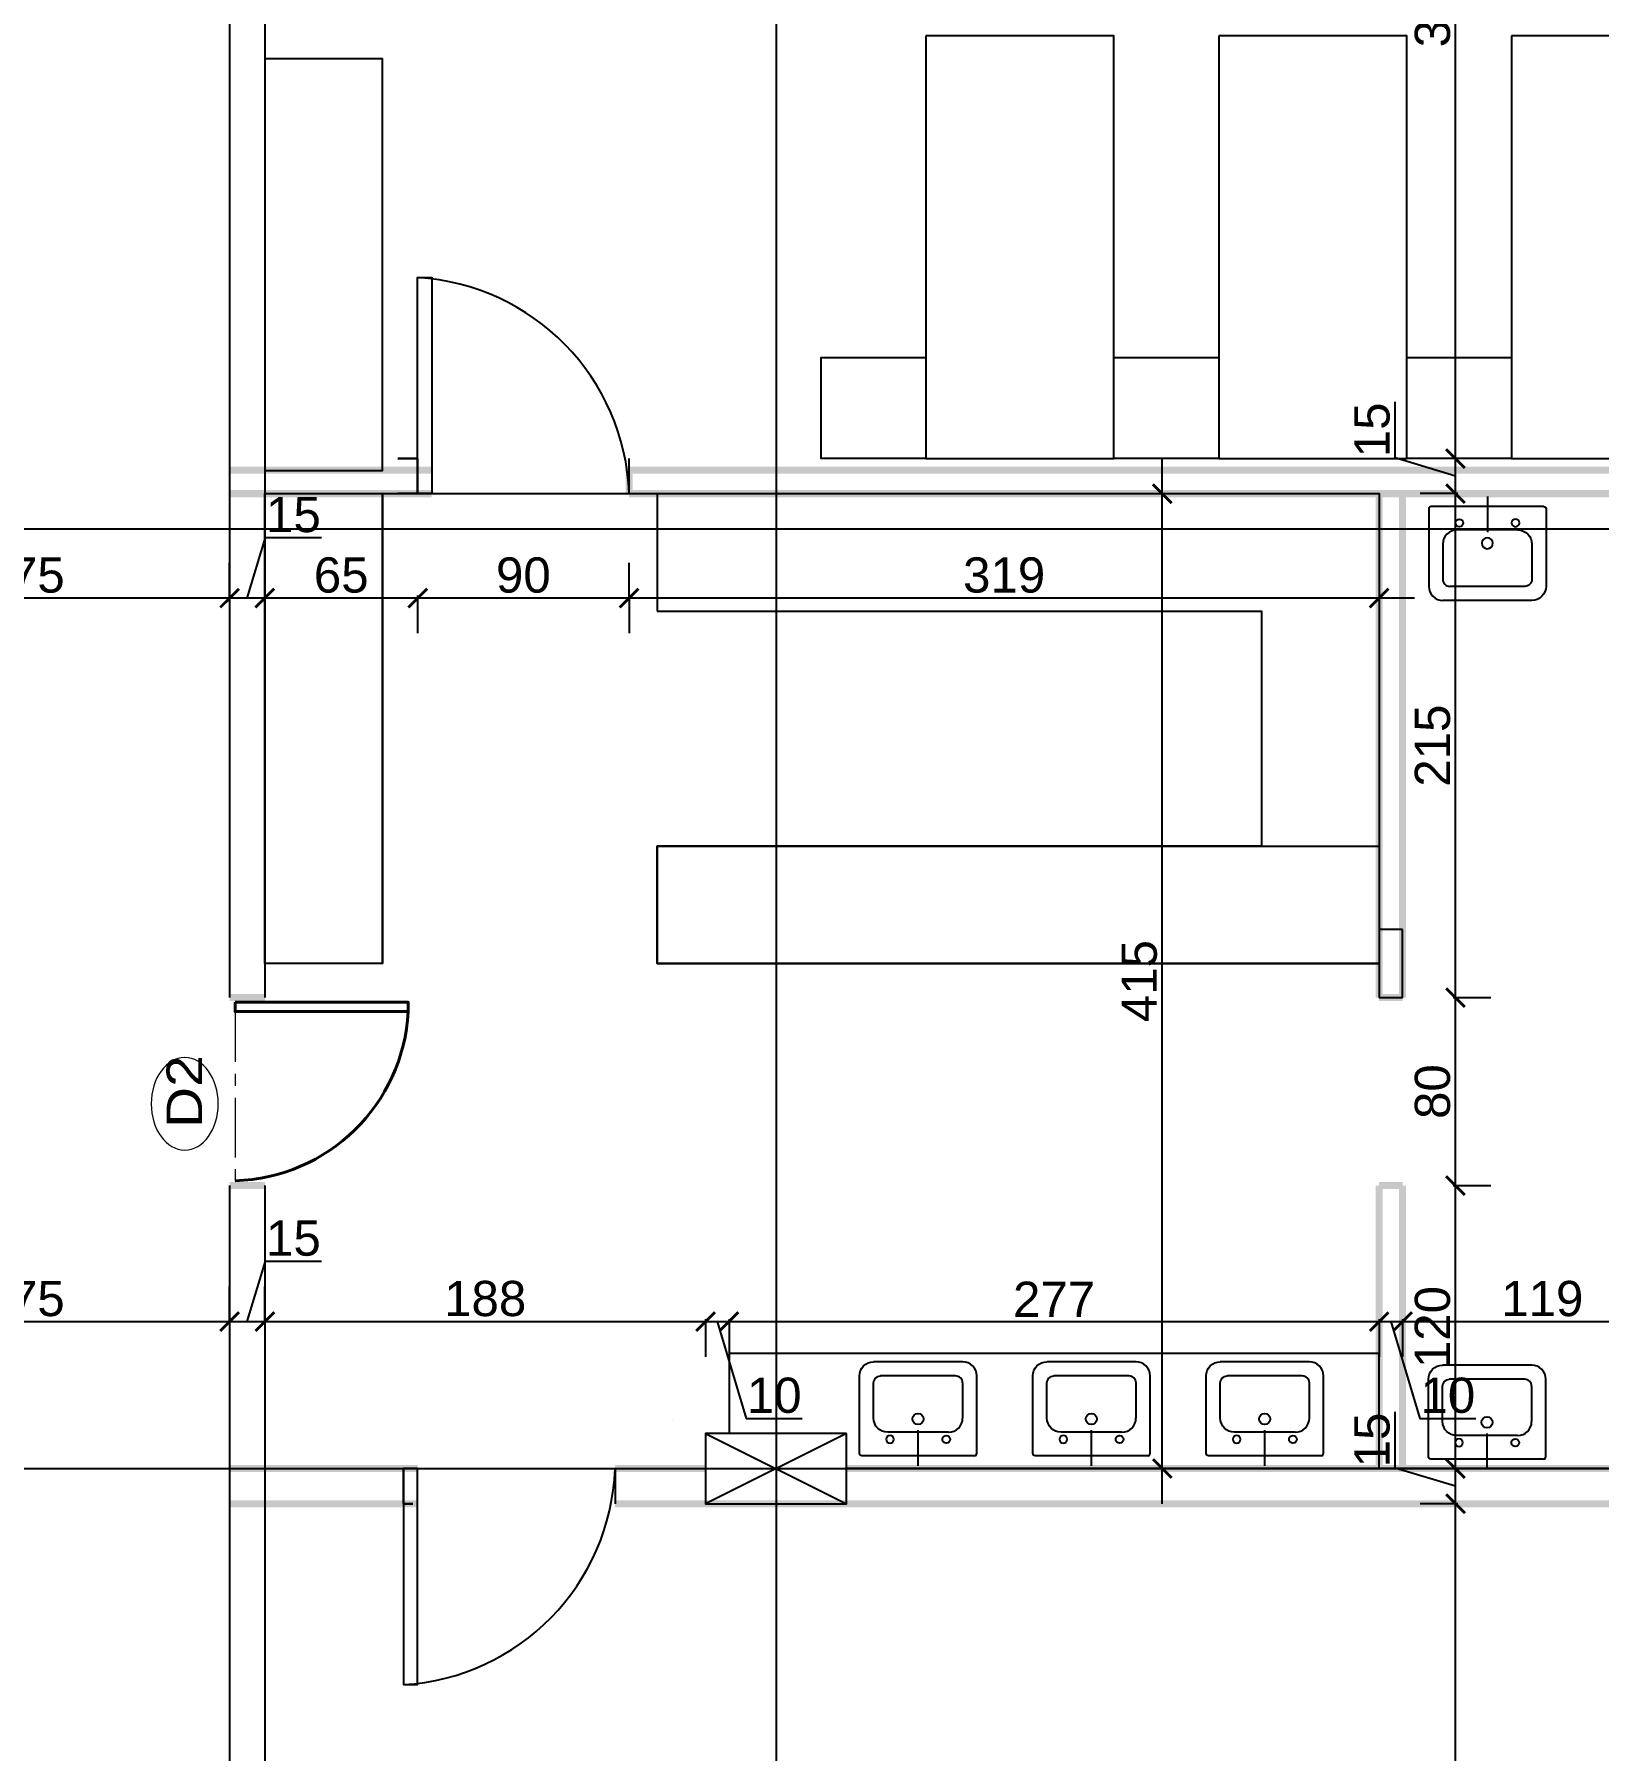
# Model space of a CAD drawing. Extents: x 250879 to 348495, y -51522 to -9360.
# Drawn here: x 299577 to 300243, y -41892 to -41161 of the extents above; entities that cross this region are included whole.
import ezdxf

# ---------------------------------------------------------------- set-up
doc = ezdxf.new("R2010")
doc.units = 0
doc.linetypes.add('CENTER', pattern=[50.8, 31.75, -6.35, 6.35, -6.35])
doc.layers.get('0').update_dxf_attribs({"linetype": 'CONTINUOUS'})
doc.layers.get('DEFPOINTS').update_dxf_attribs({"color": 9, "linetype": 'CONTINUOUS'})
for name, color, linetype, lineweight in [('A-Axis', 1, 'CENTER', 9), ('A-text finishing', 6, 'CONTINUOUS', 13), ('FURN', 126, 'CONTINUOUS', 9), ('SECTION-ar', 131, 'CONTINUOUS', 40)]:
    doc.layers.add(name, color=color, linetype=linetype, lineweight=lineweight)
for name, color, linetype in [('AXIS', 1, 'CONTINUOUS'), ('COLUMN', 5, 'CONTINUOUS'), ('elevat', 4, 'CONTINUOUS'), ('FURNITURE', 4, 'CONTINUOUS'), ('WALL', 7, 'CONTINUOUS'), ('WALL1', 2, 'CONTINUOUS')]:
    doc.layers.add(name, color=color, linetype=linetype)
doc.styles.add('ARIAL', font='BOD_CR.TTF', dxfattribs={"width": 1.2})
doc.styles.get("Standard").update_dxf_attribs({"font": 'sanss___.ttf', "height": 15})
doc.dimstyles.new('STANDARD$0', dxfattribs={"dimscale": 0, "dimtxt": 12, "dimasz": 8, "dimexe": 15, "dimexo": 0.0625, "dimgap": 2, "dimtad": 1, "dimdec": 0, "dimzin": 0, "dimdsep": 46, "dimtxsty": 'Standard', "dimblk1": 'ARCHTICK', "dimblk2": 'ARCHTICK', "dimsah": 1, "dimcen": 0.09, "dimdle": 15, "dimclrd": 3, "dimclre": 3, "dimclrt": 3, "dimazin": 0, "dimtfac": 1, "dimtdec": 0, "dimtofl": 0, "dimtmove": 1, "dimatfit": 3, "dimldrblk": 'ARCHTICK', "dimfxl": 1.0455, "dimfxlon": 1, "dimtolj": 1, "dimtzin": 0, "dimarcsym": 0})

# ---------------------------------------------------------------- blocks, each defined once
blk = doc.blocks.new('COLUMN')
at = {"layer": 'AXIS'}
for p, q in [((236924.7, -9644.26), (236984.7, -9674.26)), ((236984.7, -9644.26), (236924.7, -9674.26))]:
    blk.add_line(p, q, dxfattribs=at)
at = {"layer": 'COLUMN'}
blk.add_lwpolyline([(236924.7, -9644.26), (236984.7, -9644.26), (236984.7, -9674.26), (236924.7, -9674.26)], close=True, dxfattribs=at)
blk = doc.blocks.new('D95')
at = {"layer": 'A-Axis'}
blk.add_line((307625.71, -30976.98), (307530.71, -30976.98), dxfattribs=at)
at = {"layer": 'SECTION-ar', "ltscale": 20}
blk.add_lwpolyline([(307625.71, -30976.98), (307620.71, -30976.98), (307620.71, -30884.88), (307625.71, -30884.88)], close=True, dxfattribs=at)
blk.add_arc((307625.64, -30979.72), 94.97, 92.97547, 178.34595, dxfattribs=at)
blk = doc.blocks.new('hg')
at = {"layer": 'elevat'}
for p, q in [((91202.32, 75504.43), (91202.32, 75489.24)), ((91177.36, 75499.14), (91177.36, 75466.14)), ((91226.27, 75500.14), (91178.36, 75500.14)), ((91227.27, 75499.14), (91227.27, 75466.14)), ((91215.27, 75490.14), (91189.36, 75490.14)), ((91183.36, 75484.14), (91183.36, 75469.14)), ((91221.27, 75484.14), (91221.27, 75469.14)), ((91218.27, 75466.14), (91186.36, 75466.14)), ((91221.27, 75460.14), (91183.36, 75460.14))]:
    blk.add_line(p, q, dxfattribs=at)
for centre, major_axis, start_param, end_param in [((91178.36, 75499.14), (0.707, 0.707), 0.785398, 2.356194), ((91190.36, 75493.14), (-1.16, -1.16), 3.141593, 9.424778), ((91189.36, 75484.14), (-4.24, 4.24), -0.785398, 0.785398), ((91183.36, 75466.14), (4.24, 4.24), 2.356194, 3.926991), ((91186.36, 75469.14), (2.12, 2.12), 2.356194, 3.926991)]:
    blk.add_ellipse(centre, major_axis=major_axis, ratio=1, start_param=start_param, end_param=end_param, dxfattribs=at)
at = {"layer": 'elevat', "extrusion": (0, 0, -1)}
for centre, major_axis, start_param, end_param in [((91214.27, 75493.14), (-1.16, -1.16), 4.712389, 10.995574), ((91226.27, 75499.14), (-0.707, 0.707), 0.785398, 2.356194), ((91202.27, 75484.49), (-1.65, -1.65), 4.712389, 10.995574), ((91215.27, 75484.14), (4.24, 4.24), -0.785398, 0.785398), ((91218.27, 75469.14), (-2.12, 2.12), 2.356194, 3.926991), ((91221.27, 75466.14), (-4.24, 4.24), 2.356194, 3.926991)]:
    blk.add_ellipse(centre, major_axis=major_axis, ratio=1, start_param=start_param, end_param=end_param, dxfattribs=at)
blk = doc.blocks.new('_ARCHTICK')
at = {"color": 0, "linetype": 'ByBlock', "const_width": 0.15}
blk.add_lwpolyline([(-0.5, -0.5), (0.5, 0.5)], dxfattribs=at)
blk = doc.blocks.new('*D1875')
at = {"layer": 'DEFPOINTS', "color": 0, "linetype": 'Continuous', "transparency": 16777216}
for p in [(299660.33, -41709.44), (299660.33, -41720.28), (299485.05, -41736.47)]:
    blk.add_point(p, dxfattribs=at)
at = {"layer": 'WALL', "color": 3, "linetype": 'Continuous', "lineweight": -2, "transparency": 16777216}
for p, q in [((299485.05, -41710.48), (299485.05, -41694.44)), ((299660.33, -41710.48), (299660.33, -41694.44)), ((299470.05, -41709.44), (299675.33, -41709.44))]:
    blk.add_line(p, q, dxfattribs=at)
at = {"layer": 'WALL', "color": 3, "linetype": 'Continuous', "lineweight": -2, "transparency": 16777216, "xscale": 8, "yscale": 8, "zscale": 8, "rotation": 180}
blk.add_blockref('_ARCHTICK', (299485.05, -41709.44), dxfattribs=at)
at = {"layer": 'WALL', "color": 3, "linetype": 'Continuous', "lineweight": -2, "transparency": 16777216, "xscale": 8, "yscale": 8, "zscale": 8}
blk.add_blockref('_ARCHTICK', (299660.33, -41709.44), dxfattribs=at)
at = {"layer": 'WALL', "color": 3, "linetype": 'Continuous', "transparency": 16777216, "insert": (299572.69, -41699.71), "char_height": 15, "attachment_point": 5}
blk.add_mtext('\\A1;175', dxfattribs=at)
blk = doc.blocks.new('*D1876')
at = {"layer": 'DEFPOINTS', "color": 0, "linetype": 'Continuous', "transparency": 16777216}
for p in [(299675.33, -41709.44), (299660.33, -41720.28), (299675.33, -41730.13)]:
    blk.add_point(p, dxfattribs=at)
at = {"layer": 'WALL', "color": 3, "linetype": 'Continuous', "lineweight": -2, "transparency": 16777216}
for p, q in [((299667.83, -41709.44), (299675.54, -41683.71)), ((299675.54, -41683.71), (299699.46, -41683.71)), ((299660.33, -41710.48), (299660.33, -41694.44)), ((299675.33, -41710.48), (299675.33, -41694.44)), ((299645.33, -41709.44), (299690.33, -41709.44))]:
    blk.add_line(p, q, dxfattribs=at)
at = {"layer": 'WALL', "color": 3, "linetype": 'Continuous', "lineweight": -2, "transparency": 16777216, "xscale": 8, "yscale": 8, "zscale": 8, "rotation": 180}
blk.add_blockref('_ARCHTICK', (299660.33, -41709.44), dxfattribs=at)
at = {"layer": 'WALL', "color": 3, "linetype": 'Continuous', "lineweight": -2, "transparency": 16777216, "xscale": 8, "yscale": 8, "zscale": 8}
blk.add_blockref('_ARCHTICK', (299675.33, -41709.44), dxfattribs=at)
at = {"layer": 'WALL', "color": 3, "linetype": 'Continuous', "transparency": 16777216, "insert": (299687.5, -41673.99), "char_height": 15, "attachment_point": 5}
blk.add_mtext('\\A1;15', dxfattribs=at)
blk = doc.blocks.new('*D1877')
at = {"layer": 'DEFPOINTS', "color": 0, "linetype": 'Continuous', "transparency": 16777216}
for p in [(299862.85, -41704.26), (299862.85, -41709.44), (299675.33, -41730.13)]:
    blk.add_point(p, dxfattribs=at)
at = {"layer": 'WALL', "color": 3, "linetype": 'Continuous', "lineweight": -2, "transparency": 16777216}
for p, q in [((299675.33, -41710.48), (299675.33, -41694.44)), ((299660.33, -41709.44), (299877.85, -41709.44)), ((299862.85, -41708.39), (299862.85, -41724.44))]:
    blk.add_line(p, q, dxfattribs=at)
at = {"layer": 'WALL', "color": 3, "linetype": 'Continuous', "lineweight": -2, "transparency": 16777216, "xscale": 8, "yscale": 8, "zscale": 8, "rotation": 180}
blk.add_blockref('_ARCHTICK', (299675.33, -41709.44), dxfattribs=at)
at = {"layer": 'WALL', "color": 3, "linetype": 'Continuous', "lineweight": -2, "transparency": 16777216, "xscale": 8, "yscale": 8, "zscale": 8}
blk.add_blockref('_ARCHTICK', (299862.85, -41709.44), dxfattribs=at)
at = {"layer": 'WALL', "color": 3, "linetype": 'Continuous', "transparency": 16777216, "insert": (299769.09, -41699.71), "char_height": 15, "attachment_point": 5}
blk.add_mtext('\\A1;188', dxfattribs=at)
blk = doc.blocks.new('*D1878')
at = {"layer": 'DEFPOINTS', "color": 0, "linetype": 'Continuous', "transparency": 16777216}
for p in [(299862.85, -41704.26), (299872.85, -41704.26), (299872.85, -41709.44)]:
    blk.add_point(p, dxfattribs=at)
at = {"layer": 'WALL', "color": 3, "linetype": 'Continuous', "lineweight": -2, "transparency": 16777216}
for p, q in [((299847.85, -41709.44), (299887.85, -41709.44)), ((299862.85, -41708.39), (299862.85, -41724.44)), ((299867.85, -41709.44), (299880.2, -41750.62)), ((299872.85, -41708.39), (299872.85, -41724.44)), ((299880.2, -41750.62), (299903.98, -41750.62))]:
    blk.add_line(p, q, dxfattribs=at)
at = {"layer": 'WALL', "color": 3, "linetype": 'Continuous', "lineweight": -2, "transparency": 16777216, "xscale": 8, "yscale": 8, "zscale": 8, "rotation": 180}
blk.add_blockref('_ARCHTICK', (299862.85, -41709.44), dxfattribs=at)
at = {"layer": 'WALL', "color": 3, "linetype": 'Continuous', "lineweight": -2, "transparency": 16777216, "xscale": 8, "yscale": 8, "zscale": 8}
blk.add_blockref('_ARCHTICK', (299872.85, -41709.44), dxfattribs=at)
at = {"layer": 'WALL', "color": 3, "linetype": 'Continuous', "transparency": 16777216, "insert": (299892.09, -41740.89), "char_height": 15, "attachment_point": 5}
blk.add_mtext('\\A1;10', dxfattribs=at)
blk = doc.blocks.new('*D1879')
at = {"layer": 'DEFPOINTS', "color": 0, "linetype": 'Continuous', "transparency": 16777216}
for p in [(300149.5, -41697.62), (299872.85, -41704.26), (300149.5, -41709.44)]:
    blk.add_point(p, dxfattribs=at)
at = {"layer": 'WALL', "color": 3, "linetype": 'Continuous', "lineweight": -2, "transparency": 16777216}
for p, q in [((299857.85, -41709.44), (300164.5, -41709.44)), ((299872.85, -41708.39), (299872.85, -41724.44)), ((300149.5, -41708.39), (300149.5, -41724.44))]:
    blk.add_line(p, q, dxfattribs=at)
at = {"layer": 'WALL', "color": 3, "linetype": 'Continuous', "lineweight": -2, "transparency": 16777216, "xscale": 8, "yscale": 8, "zscale": 8, "rotation": 180}
blk.add_blockref('_ARCHTICK', (299872.85, -41709.44), dxfattribs=at)
at = {"layer": 'WALL', "color": 3, "linetype": 'Continuous', "lineweight": -2, "transparency": 16777216, "xscale": 8, "yscale": 8, "zscale": 8}
blk.add_blockref('_ARCHTICK', (300149.5, -41709.44), dxfattribs=at)
at = {"layer": 'WALL', "color": 3, "linetype": 'Continuous', "transparency": 16777216, "insert": (300011.17, -41699.94), "char_height": 15, "attachment_point": 5}
blk.add_mtext('\\A1;277', dxfattribs=at)
blk = doc.blocks.new('*D1880')
at = {"layer": 'DEFPOINTS', "color": 0, "linetype": 'Continuous', "transparency": 16777216}
for p in [(300149.5, -41697.62), (300159.5, -41697.62), (300159.5, -41709.44)]:
    blk.add_point(p, dxfattribs=at)
at = {"layer": 'WALL', "color": 3, "linetype": 'Continuous', "lineweight": -2, "transparency": 16777216}
for p, q in [((300134.5, -41709.44), (300174.5, -41709.44)), ((300149.5, -41708.39), (300149.5, -41724.44)), ((300154.5, -41709.44), (300166.85, -41750.62)), ((300159.5, -41708.39), (300159.5, -41724.44)), ((300166.85, -41750.62), (300190.62, -41750.62))]:
    blk.add_line(p, q, dxfattribs=at)
at = {"layer": 'WALL', "color": 3, "linetype": 'Continuous', "lineweight": -2, "transparency": 16777216, "xscale": 8, "yscale": 8, "zscale": 8, "rotation": 180}
blk.add_blockref('_ARCHTICK', (300149.5, -41709.44), dxfattribs=at)
at = {"layer": 'WALL', "color": 3, "linetype": 'Continuous', "lineweight": -2, "transparency": 16777216, "xscale": 8, "yscale": 8, "zscale": 8}
blk.add_blockref('_ARCHTICK', (300159.5, -41709.44), dxfattribs=at)
at = {"layer": 'WALL', "color": 3, "linetype": 'Continuous', "transparency": 16777216, "insert": (300178.74, -41740.89), "char_height": 15, "attachment_point": 5}
blk.add_mtext('\\A1;10', dxfattribs=at)
blk = doc.blocks.new('*D1881')
at = {"layer": 'DEFPOINTS', "color": 0, "linetype": 'Continuous', "transparency": 16777216}
for p in [(300159.5, -41697.62), (300278.35, -41709.44), (300278.35, -41732.55)]:
    blk.add_point(p, dxfattribs=at)
at = {"layer": 'WALL', "color": 3, "linetype": 'Continuous', "lineweight": -2, "transparency": 16777216}
for p, q in [((300278.35, -41710.48), (300278.35, -41694.44)), ((300144.5, -41709.44), (300293.35, -41709.44)), ((300159.5, -41708.39), (300159.5, -41724.44))]:
    blk.add_line(p, q, dxfattribs=at)
at = {"layer": 'WALL', "color": 3, "linetype": 'Continuous', "lineweight": -2, "transparency": 16777216, "xscale": 8, "yscale": 8, "zscale": 8, "rotation": 180}
blk.add_blockref('_ARCHTICK', (300159.5, -41709.44), dxfattribs=at)
at = {"layer": 'WALL', "color": 3, "linetype": 'Continuous', "lineweight": -2, "transparency": 16777216, "xscale": 8, "yscale": 8, "zscale": 8}
blk.add_blockref('_ARCHTICK', (300278.35, -41709.44), dxfattribs=at)
at = {"layer": 'WALL', "color": 3, "linetype": 'Continuous', "transparency": 16777216, "insert": (300218.92, -41699.71), "char_height": 15, "attachment_point": 5}
blk.add_mtext('\\A1;119', dxfattribs=at)
blk = doc.blocks.new('*D1885')
at = {"layer": 'DEFPOINTS', "color": 0, "linetype": 'Continuous', "transparency": 16777216}
for p in [(300182, -41787), (300239.5, -41787), (300182, -42572)]:
    blk.add_point(p, dxfattribs=at)
at = {"layer": 'WALL', "color": 3, "linetype": 'Continuous', "lineweight": -2, "transparency": 16777216}
for p, q in [((300182, -42587), (300182, -41772)), ((300183.04, -41787), (300167, -41787)), ((300182, -42572), (300167, -42572))]:
    blk.add_line(p, q, dxfattribs=at)
at = {"layer": 'WALL', "color": 3, "linetype": 'Continuous', "lineweight": -2, "transparency": 16777216, "xscale": 8, "yscale": 8, "zscale": 8}
for p, rotation in [((300182, -41787), 90), ((300182, -42572), 270)]:
    blk.add_blockref('_ARCHTICK', p, dxfattribs=dict(at, rotation=rotation))
at = {"layer": 'WALL', "color": 3, "linetype": 'Continuous', "transparency": 16777216, "insert": (300172.27, -42179.5), "char_height": 15, "attachment_point": 5, "rotation": 90}
blk.add_mtext('\\A1;785', dxfattribs=at)
blk = doc.blocks.new('*D1886')
at = {"layer": 'DEFPOINTS', "color": 0, "linetype": 'Continuous', "transparency": 16777216}
for p in [(300182, -41772), (300240.33, -41772), (300239.5, -41787)]:
    blk.add_point(p, dxfattribs=at)
at = {"layer": 'WALL', "color": 3, "linetype": 'Continuous', "lineweight": -2, "transparency": 16777216}
for p, q in [((300156.27, -41771.78), (300156.27, -41747.86)), ((300182, -41802), (300182, -41757)), ((300182, -41779.5), (300156.27, -41771.78)), ((300183.04, -41772), (300167, -41772)), ((300183.04, -41787), (300167, -41787))]:
    blk.add_line(p, q, dxfattribs=at)
at = {"layer": 'WALL', "color": 3, "linetype": 'Continuous', "lineweight": -2, "transparency": 16777216, "xscale": 8, "yscale": 8, "zscale": 8}
for p, rotation in [((300182, -41772), 90), ((300182, -41787), 270)]:
    blk.add_blockref('_ARCHTICK', p, dxfattribs=dict(at, rotation=rotation))
at = {"layer": 'WALL', "color": 3, "linetype": 'Continuous', "transparency": 16777216, "insert": (300146.54, -41759.82), "char_height": 15, "attachment_point": 5, "rotation": 90}
blk.add_mtext('\\A1;15', dxfattribs=at)
blk = doc.blocks.new('*D1887')
at = {"layer": 'DEFPOINTS', "color": 0, "linetype": 'Continuous', "transparency": 16777216}
for p in [(300159.5, -41651.53), (300182, -41651.53), (300240.33, -41772)]:
    blk.add_point(p, dxfattribs=at)
at = {"layer": 'WALL', "color": 3, "linetype": 'Continuous', "lineweight": -2, "transparency": 16777216}
for p, q in [((300182, -41787), (300182, -41636.53)), ((300180.95, -41651.53), (300197, -41651.53)), ((300183.04, -41772), (300167, -41772))]:
    blk.add_line(p, q, dxfattribs=at)
at = {"layer": 'WALL', "color": 3, "linetype": 'Continuous', "lineweight": -2, "transparency": 16777216, "xscale": 8, "yscale": 8, "zscale": 8}
for p, rotation in [((300182, -41651.53), 90), ((300182, -41772), 270)]:
    blk.add_blockref('_ARCHTICK', p, dxfattribs=dict(at, rotation=rotation))
at = {"layer": 'WALL', "color": 3, "linetype": 'Continuous', "transparency": 16777216, "insert": (300172.27, -41711.76), "char_height": 15, "attachment_point": 5, "rotation": 90}
blk.add_mtext('\\A1;120', dxfattribs=at)
blk = doc.blocks.new('*D1888')
at = {"layer": 'DEFPOINTS', "color": 0, "linetype": 'Continuous', "transparency": 16777216}
for p in [(300159.5, -41571.53), (300182, -41571.53), (300159.5, -41651.53)]:
    blk.add_point(p, dxfattribs=at)
at = {"layer": 'WALL', "color": 3, "linetype": 'Continuous', "lineweight": -2, "transparency": 16777216}
for p, q in [((300182, -41666.53), (300182, -41556.53)), ((300180.95, -41571.53), (300197, -41571.53)), ((300180.95, -41651.53), (300197, -41651.53))]:
    blk.add_line(p, q, dxfattribs=at)
at = {"layer": 'WALL', "color": 3, "linetype": 'Continuous', "lineweight": -2, "transparency": 16777216, "xscale": 8, "yscale": 8, "zscale": 8}
for p, rotation in [((300182, -41571.53), 90), ((300182, -41651.53), 270)]:
    blk.add_blockref('_ARCHTICK', p, dxfattribs=dict(at, rotation=rotation))
at = {"layer": 'WALL', "color": 3, "linetype": 'Continuous', "transparency": 16777216, "insert": (300172.27, -41611.53), "char_height": 15, "attachment_point": 5, "rotation": 90}
blk.add_mtext('\\A1;80', dxfattribs=at)
blk = doc.blocks.new('*D1889')
at = {"layer": 'DEFPOINTS', "color": 0, "linetype": 'Continuous', "transparency": 16777216}
for p in [(300182, -41357), (300220.7, -41357), (300159.5, -41571.53)]:
    blk.add_point(p, dxfattribs=at)
at = {"layer": 'WALL', "color": 3, "linetype": 'Continuous', "lineweight": -2, "transparency": 16777216}
for p, q in [((300182, -41586.53), (300182, -41342)), ((300183.04, -41357), (300167, -41357)), ((300180.95, -41571.53), (300197, -41571.53))]:
    blk.add_line(p, q, dxfattribs=at)
at = {"layer": 'WALL', "color": 3, "linetype": 'Continuous', "lineweight": -2, "transparency": 16777216, "xscale": 8, "yscale": 8, "zscale": 8}
for p, rotation in [((300182, -41357), 90), ((300182, -41571.53), 270)]:
    blk.add_blockref('_ARCHTICK', p, dxfattribs=dict(at, rotation=rotation))
at = {"layer": 'WALL', "color": 3, "linetype": 'Continuous', "transparency": 16777216, "insert": (300172.27, -41464.26), "char_height": 15, "attachment_point": 5, "rotation": 90}
blk.add_mtext('\\A1;215', dxfattribs=at)
blk = doc.blocks.new('*D1890')
at = {"layer": 'DEFPOINTS', "color": 0, "linetype": 'Continuous', "transparency": 16777216}
for p in [(300182, -41342.05), (300220.7, -41342.05), (300220.7, -41357)]:
    blk.add_point(p, dxfattribs=at)
at = {"layer": 'WALL', "color": 3, "linetype": 'Continuous', "lineweight": -2, "transparency": 16777216}
for p, q in [((300156.27, -41341.81), (300156.27, -41317.89)), ((300182, -41372), (300182, -41327.05)), ((300182, -41349.53), (300156.27, -41341.81)), ((300183.04, -41342.05), (300167, -41342.05)), ((300183.04, -41357), (300167, -41357))]:
    blk.add_line(p, q, dxfattribs=at)
at = {"layer": 'WALL', "color": 3, "linetype": 'Continuous', "lineweight": -2, "transparency": 16777216, "xscale": 8, "yscale": 8, "zscale": 8}
for p, rotation in [((300182, -41342.05), 90), ((300182, -41357), 270)]:
    blk.add_blockref('_ARCHTICK', p, dxfattribs=dict(at, rotation=rotation))
at = {"layer": 'WALL', "color": 3, "linetype": 'Continuous', "transparency": 16777216, "insert": (300146.54, -41329.85), "char_height": 15, "attachment_point": 5, "rotation": 90}
blk.add_mtext('\\A1;15', dxfattribs=at)
blk = doc.blocks.new('*D1891')
at = {"layer": 'DEFPOINTS', "color": 0, "linetype": 'Continuous', "transparency": 16777216}
for p in [(300182, -40957), (300303.33, -40957), (300220.7, -41342.05)]:
    blk.add_point(p, dxfattribs=at)
at = {"layer": 'WALL', "color": 3, "linetype": 'Continuous', "lineweight": -2, "transparency": 16777216}
for p, q in [((300182, -41357.05), (300182, -40942)), ((300183.04, -40957), (300167, -40957)), ((300183.04, -41342.05), (300167, -41342.05))]:
    blk.add_line(p, q, dxfattribs=at)
at = {"layer": 'WALL', "color": 3, "linetype": 'Continuous', "lineweight": -2, "transparency": 16777216, "xscale": 8, "yscale": 8, "zscale": 8}
for p, rotation in [((300182, -40957), 90), ((300182, -41342.05), 270)]:
    blk.add_blockref('_ARCHTICK', p, dxfattribs=dict(at, rotation=rotation))
at = {"layer": 'WALL', "color": 3, "linetype": 'Continuous', "transparency": 16777216, "insert": (300172.26, -41149.53), "char_height": 15, "attachment_point": 5, "rotation": 90}
blk.add_mtext('\\A1;385', dxfattribs=at)
blk = doc.blocks.new('*D1896')
at = {"layer": 'DEFPOINTS', "color": 0, "linetype": 'Continuous', "transparency": 16777216}
for p in [(300045.29, -41357), (300057.21, -41357), (300062.57, -41772)]:
    blk.add_point(p, dxfattribs=at)
at = {"layer": 'WALL', "color": 3, "linetype": 'Continuous', "lineweight": -2, "transparency": 16777216}
for p, q in [((300057.21, -41787), (300057.21, -41342)), ((300056.17, -41357), (300072.21, -41357)), ((300058.26, -41772), (300042.21, -41772))]:
    blk.add_line(p, q, dxfattribs=at)
at = {"layer": 'WALL', "color": 3, "linetype": 'Continuous', "lineweight": -2, "transparency": 16777216, "xscale": 8, "yscale": 8, "zscale": 8}
for p, rotation in [((300057.21, -41357), 90), ((300057.21, -41772), 270)]:
    blk.add_blockref('_ARCHTICK', p, dxfattribs=dict(at, rotation=rotation))
at = {"layer": 'WALL', "color": 3, "linetype": 'Continuous', "transparency": 16777216, "insert": (300047.49, -41564.5), "char_height": 15, "attachment_point": 5, "rotation": 90}
blk.add_mtext('\\A1;415', dxfattribs=at)
blk = doc.blocks.new('*D1897')
at = {"layer": 'DEFPOINTS', "color": 0, "linetype": 'Continuous', "transparency": 16777216}
for p in [(300149.5, -41395.36), (299830.34, -41401.45), (299830.34, -41401.45)]:
    blk.add_point(p, dxfattribs=at)
at = {"layer": 'WALL', "color": 3, "linetype": 'Continuous', "lineweight": -2, "transparency": 16777216}
for p, q in [((299830.34, -41401.45), (299830.34, -41386.45)), ((300164.5, -41401.45), (299815.34, -41401.45)), ((300149.5, -41400.41), (300149.5, -41416.45))]:
    blk.add_line(p, q, dxfattribs=at)
at = {"layer": 'WALL', "color": 3, "linetype": 'Continuous', "lineweight": -2, "transparency": 16777216, "xscale": 8, "yscale": 8, "zscale": 8, "rotation": 180}
blk.add_blockref('_ARCHTICK', (299830.34, -41401.45), dxfattribs=at)
at = {"layer": 'WALL', "color": 3, "linetype": 'Continuous', "lineweight": -2, "transparency": 16777216, "xscale": 8, "yscale": 8, "zscale": 8}
blk.add_blockref('_ARCHTICK', (300149.5, -41401.45), dxfattribs=at)
at = {"layer": 'WALL', "color": 3, "linetype": 'Continuous', "transparency": 16777216, "insert": (299989.92, -41391.72), "char_height": 15, "attachment_point": 5}
blk.add_mtext('\\A1;319', dxfattribs=at)
blk = doc.blocks.new('*D1898')
at = {"layer": 'DEFPOINTS', "color": 0, "linetype": 'Continuous', "transparency": 16777216}
for p in [(299740.34, -41357), (299830.34, -41357), (299740.34, -41401.45)]:
    blk.add_point(p, dxfattribs=at)
at = {"layer": 'WALL', "color": 3, "linetype": 'Continuous', "lineweight": -2, "transparency": 16777216}
for p, q in [((299845.34, -41401.45), (299725.34, -41401.45)), ((299740.34, -41400.41), (299740.34, -41416.45)), ((299830.34, -41400.41), (299830.34, -41416.45))]:
    blk.add_line(p, q, dxfattribs=at)
at = {"layer": 'WALL', "color": 3, "linetype": 'Continuous', "lineweight": -2, "transparency": 16777216, "xscale": 8, "yscale": 8, "zscale": 8, "rotation": 180}
blk.add_blockref('_ARCHTICK', (299740.34, -41401.45), dxfattribs=at)
at = {"layer": 'WALL', "color": 3, "linetype": 'Continuous', "lineweight": -2, "transparency": 16777216, "xscale": 8, "yscale": 8, "zscale": 8}
blk.add_blockref('_ARCHTICK', (299830.34, -41401.45), dxfattribs=at)
at = {"layer": 'WALL', "color": 3, "linetype": 'Continuous', "transparency": 16777216, "insert": (299785.34, -41391.73), "char_height": 15, "attachment_point": 5}
blk.add_mtext('\\A1;90', dxfattribs=at)
blk = doc.blocks.new('*D1899')
at = {"layer": 'DEFPOINTS', "color": 0, "linetype": 'Continuous', "transparency": 16777216}
for p in [(299740.34, -41357), (299675.33, -41401.45), (299675.33, -41404)]:
    blk.add_point(p, dxfattribs=at)
at = {"layer": 'WALL', "color": 3, "linetype": 'Continuous', "lineweight": -2, "transparency": 16777216}
for p, q in [((299675.33, -41402.5), (299675.33, -41386.45)), ((299755.34, -41401.45), (299660.33, -41401.45)), ((299740.34, -41400.41), (299740.34, -41416.45))]:
    blk.add_line(p, q, dxfattribs=at)
at = {"layer": 'WALL', "color": 3, "linetype": 'Continuous', "lineweight": -2, "transparency": 16777216, "xscale": 8, "yscale": 8, "zscale": 8, "rotation": 180}
blk.add_blockref('_ARCHTICK', (299675.33, -41401.45), dxfattribs=at)
at = {"layer": 'WALL', "color": 3, "linetype": 'Continuous', "lineweight": -2, "transparency": 16777216, "xscale": 8, "yscale": 8, "zscale": 8}
blk.add_blockref('_ARCHTICK', (299740.34, -41401.45), dxfattribs=at)
at = {"layer": 'WALL', "color": 3, "linetype": 'Continuous', "transparency": 16777216, "insert": (299707.83, -41391.72), "char_height": 15, "attachment_point": 5}
blk.add_mtext('\\A1;65', dxfattribs=at)
blk = doc.blocks.new('*D1900')
at = {"layer": 'DEFPOINTS', "color": 0, "linetype": 'Continuous', "transparency": 16777216}
for p in [(299660.33, -41401.45), (299675.33, -41404), (299660.33, -41410.74)]:
    blk.add_point(p, dxfattribs=at)
at = {"layer": 'WALL', "color": 3, "linetype": 'Continuous', "lineweight": -2, "transparency": 16777216}
for p, q in [((299667.83, -41401.45), (299675.54, -41375.73)), ((299675.54, -41375.73), (299699.46, -41375.73)), ((299660.33, -41402.5), (299660.33, -41386.45)), ((299675.33, -41402.5), (299675.33, -41386.45)), ((299690.33, -41401.45), (299645.33, -41401.45))]:
    blk.add_line(p, q, dxfattribs=at)
at = {"layer": 'WALL', "color": 3, "linetype": 'Continuous', "lineweight": -2, "transparency": 16777216, "xscale": 8, "yscale": 8, "zscale": 8, "rotation": 180}
blk.add_blockref('_ARCHTICK', (299660.33, -41401.45), dxfattribs=at)
at = {"layer": 'WALL', "color": 3, "linetype": 'Continuous', "lineweight": -2, "transparency": 16777216, "xscale": 8, "yscale": 8, "zscale": 8}
blk.add_blockref('_ARCHTICK', (299675.33, -41401.45), dxfattribs=at)
at = {"layer": 'WALL', "color": 3, "linetype": 'Continuous', "transparency": 16777216, "insert": (299687.5, -41366), "char_height": 15, "attachment_point": 5}
blk.add_mtext('\\A1;15', dxfattribs=at)
blk = doc.blocks.new('*D1901')
at = {"layer": 'DEFPOINTS', "color": 0, "linetype": 'Continuous', "transparency": 16777216}
for p in [(299485.05, -41401.45), (299660.33, -41410.74), (299485.05, -41440.28)]:
    blk.add_point(p, dxfattribs=at)
at = {"layer": 'WALL', "color": 3, "linetype": 'Continuous', "lineweight": -2, "transparency": 16777216}
for p, q in [((299485.05, -41402.5), (299485.05, -41386.45)), ((299660.33, -41402.5), (299660.33, -41386.45)), ((299675.33, -41401.45), (299470.05, -41401.45))]:
    blk.add_line(p, q, dxfattribs=at)
at = {"layer": 'WALL', "color": 3, "linetype": 'Continuous', "lineweight": -2, "transparency": 16777216, "xscale": 8, "yscale": 8, "zscale": 8, "rotation": 180}
blk.add_blockref('_ARCHTICK', (299485.05, -41401.45), dxfattribs=at)
at = {"layer": 'WALL', "color": 3, "linetype": 'Continuous', "lineweight": -2, "transparency": 16777216, "xscale": 8, "yscale": 8, "zscale": 8}
blk.add_blockref('_ARCHTICK', (299660.33, -41401.45), dxfattribs=at)
at = {"layer": 'WALL', "color": 3, "linetype": 'Continuous', "transparency": 16777216, "insert": (299572.69, -41391.73), "char_height": 15, "attachment_point": 5}
blk.add_mtext('\\A1;175', dxfattribs=at)

msp = doc.modelspace()

# ---------------------------------------------------------------- linework, layer by layer
at = {"layer": 'AXIS'}
for p, q in [((299892.84974, -39780.65994), (299892.84974, -43810.85677)), ((298467.21427, -41371.99817), (300794.07145, -41371.99817)), ((298452.98226, -41771.99817), (300794.07145, -41771.99817))]:
    msp.add_line(p, q, dxfattribs=at)
at = {"layer": 'FURN', "extrusion": (0, 0, -1)}
msp.add_ellipse((299641.24032, -41616.72793), major_axis=(0, 19.68597), ratio=0.724380907, dxfattribs=at)
at = {"layer": 'FURNITURE'}
for p, q in [((299740.33785, -41356.99817), (299740.33785, -41265.03482)), ((299830.33785, -41356.99817), (299830.33785, -41341.99817)), ((299830.33785, -41356.99817), (299830.33785, -41341.99817)), ((299725.32662, -41556.99817), (299725.32662, -41356.99817)), ((299842.21303, -41356.99817), (299842.21303, -41406.99817)), ((299725.32662, -41506.99817), (299725.32662, -41556.99817)), ((299842.21303, -41506.99817), (299842.21303, -41556.99817)), ((299842.21303, -41556.99817), (300149.49503, -41556.99817)), ((299734.33785, -41771.99817), (299734.33785, -41863.96152)), ((299824.33785, -41771.99817), (299824.33785, -41786.99817)), ((299824.33785, -41771.99817), (299824.33785, -41786.99817))]:
    msp.add_line(p, q, dxfattribs=at)
at = {"layer": 'FURNITURE', "linetype": 'Continuous'}
for points in [[(299956.64533, -41162.05281), (299956.64533, -41342.05281), (300036.64533, -41342.05281), (300036.64533, -41162.05281), (299956.64533, -41162.05281)], [(300081.21886, -41162.05281), (300081.21886, -41342.05281), (300161.21886, -41342.05281), (300161.21886, -41162.05281), (300081.21886, -41162.05281)], [(300205.7924, -41162.05281), (300205.7924, -41342.05281), (300285.7924, -41342.05281), (300285.7924, -41162.05281), (300205.7924, -41162.05281)]]:
    msp.add_lwpolyline(points, dxfattribs=at)
at = {"layer": 'FURNITURE'}
for points in [[(299675.32662, -41347.10093), (299725.32662, -41347.10093), (299725.32662, -41171.9215), (299675.32662, -41171.9215)], [(299675.32662, -41356.99817), (299725.32662, -41356.99817), (299725.32662, -41556.99817), (299675.32662, -41556.99817)], [(300149.49503, -41556.99817), (299842.21303, -41556.99817), (299842.21303, -41506.99817), (300149.49503, -41506.99817)]]:
    msp.add_lwpolyline(points, close=True, dxfattribs=at)
at = {"layer": 'FURNITURE', "flags": 128}
for points in [[(299740.33785, -41356.99817), (299740.33785, -41265.03482), (299746.33785, -41265.03482), (299746.33785, -41356.99817), (299740.33785, -41356.99817)], [(299734.33785, -41771.99817), (299734.33785, -41863.96152), (299740.33785, -41863.96152), (299740.33785, -41771.99817), (299734.33785, -41771.99817)]]:
    msp.add_lwpolyline(points, dxfattribs=at)
at = {"layer": 'FURNITURE', "linetype": 'Continuous'}
for points in [[(299956.64533, -41342.05281), (299912.07179, -41342.05281), (299912.07179, -41299.07473), (299956.64533, -41299.07473)], [(300081.21886, -41342.05281), (300036.64533, -41342.05281), (300036.64533, -41299.07473), (300081.21886, -41299.07473)], [(300205.7924, -41342.05281), (300161.21886, -41342.05281), (300161.21886, -41299.07473), (300205.7924, -41299.07473)]]:
    msp.add_lwpolyline(points, close=True, dxfattribs=at)
at = {"layer": 'FURNITURE'}
for points in [[(299725.32662, -41556.99817), (299675.32662, -41556.99817), (299675.32662, -41356.99817), (300149.49503, -41356.99817), (300149.49503, -41556.99817)], [(299725.32662, -41506.99817), (299725.32662, -41406.99817)], [(299842.21303, -41406.99817), (300099.49503, -41406.99817), (300099.49503, -41506.99817), (299842.21303, -41506.99817)]]:
    msp.add_lwpolyline(points, dxfattribs=at)
at = {"layer": 'FURNITURE', "ltscale": 3}
msp.add_lwpolyline([(299922.84974, -41771.99817), (300149.49503, -41771.99817), (300149.49503, -41723.0606), (299872.84974, -41723.0606), (299872.84974, -41756.99817)], dxfattribs=at)
at = {"layer": 'FURNITURE'}
for centre, start, end in [((299734.79628, -41360.47903), 2.08653555, 86.67709067), ((299728.79628, -41768.5173), 273.32290933, 357.91346445)]:
    msp.add_arc(centre, 95.60496, start, end, dxfattribs=at)
at = {"layer": 'WALL', "ltscale": 3}
for p, q in [((299660.32662, -40676.2647), (299660.32662, -41571.53088)), ((299675.32662, -40676.2647), (299675.32662, -41571.53088)), ((299740.33785, -41341.99817), (299731.86254, -41341.99817)), ((299731.86254, -41341.99817), (299740.33785, -41341.99817)), ((299830.33785, -41356.99817), (299830.33785, -41341.99817)), ((299731.86254, -41356.99817), (299746.33785, -41356.99817)), ((299660.32662, -41651.53088), (299660.32662, -42038.37288)), ((299675.32662, -41651.53088), (299675.32662, -42038.37288)), ((299738.33278, -41771.99817), (299740.33785, -41771.99817)), ((299824.33785, -41771.99817), (299824.33785, -41786.99817)), ((300303.32662, -41771.99817), (299922.84974, -41771.99817)), ((300303.32662, -41771.99817), (299922.84974, -41771.99817)), ((299734.33785, -41786.99817), (299738.33278, -41786.99817)), ((299738.33278, -41786.99817), (299734.33785, -41786.99817))]:
    msp.add_line(p, q, dxfattribs=at)
at = {"layer": 'WALL', "linetype": 'Continuous'}
for p, q in [((299830.33785, -41356.99817), (299830.33785, -41341.99817)), ((299830.33785, -41356.99817), (299830.33785, -41341.99817)), ((299824.33785, -41771.99817), (299824.33785, -41786.99817)), ((299824.33785, -41771.99817), (299824.33785, -41786.99817))]:
    msp.add_line(p, q, dxfattribs=at)
at = {"layer": 'WALL', "linetype": 'Continuous', "ltscale": 3}
for p, q in [((299842.21303, -41356.99817), (299842.21303, -41356.99817)), ((299872.84974, -41356.99817), (299872.84974, -41356.99817)), ((299848.68326, -41751.41022), (299848.68326, -41751.41022)), ((299848.68326, -41771.99817), (299848.68326, -41771.99817))]:
    msp.add_line(p, q, dxfattribs=at)
for points in [[(299731.86254, -41341.99817), (299740.33785, -41341.99817), (299740.33785, -41356.99817), (299731.86254, -41356.99817)], [(299738.33278, -41786.99817), (299734.33785, -41786.99817), (299734.33785, -41771.99817), (299738.33278, -41771.99817)]]:
    msp.add_lwpolyline(points, dxfattribs=at)
at = {"layer": 'WALL', "linetype": 'Continuous', "const_width": 3}
for points in [[(299660.32662, -41346.99817), (299746.33785, -41346.99817)], [(299830.33785, -41346.99817), (299842.21303, -41346.99817)], [(300448.32662, -41346.99817), (299830.33785, -41346.99817), (299830.33785, -41356.99817)], [(299660.32662, -41356.99817), (299746.33785, -41356.99817)], [(299830.33785, -41356.99817), (299873.6586, -41356.99817)], [(300448.32662, -41356.99817), (299872.84974, -41356.99817)], [(300149.49503, -41542.46545), (300149.49503, -41356.99817)], [(300159.49503, -41542.46545), (300159.49503, -41356.99817)], [(300149.49503, -41542.46545), (300149.49503, -41571.53088)], [(300159.49503, -41542.46545), (300159.49503, -41571.53088)], [(299660.32662, -41571.53088), (299675.32662, -41571.53088)], [(299662.64084, -41571.53088), (299672.64084, -41571.53088)], [(300149.49503, -41571.53088), (300159.49503, -41571.53088)], [(299660.32662, -41651.53088), (299675.32662, -41651.53088)], [(299662.64084, -41651.53088), (299672.64084, -41651.53088)], [(300149.49503, -41651.53088), (300149.49503, -41771.99817)], [(300149.49503, -41651.53088), (300149.49503, -41756.99817)], [(300149.49503, -41651.53088), (300159.49503, -41651.53088)], [(300159.49503, -41651.53088), (300159.49503, -41771.99817)], [(300159.49503, -41651.53088), (300159.49503, -41756.99817)], [(299660.32662, -41771.99817), (299740.33785, -41771.99817)], [(299824.33785, -41771.99817), (299862.84974, -41771.99817)], [(299824.33785, -41771.99817), (299848.68326, -41771.99817)], [(300303.32662, -41771.99817), (299922.84974, -41771.99817)], [(300303.32662, -41771.99817), (299922.84974, -41771.99817)], [(300303.32662, -41771.99817), (299922.84974, -41771.99817)], [(300303.32662, -41771.99817), (299922.84974, -41771.99817)], [(299660.32662, -41786.99817), (299740.33785, -41786.99817)], [(299824.33785, -41786.99817), (299862.84974, -41786.99817)], [(300448.32662, -41786.99817), (299862.84974, -41786.99817)]]:
    msp.add_lwpolyline(points, dxfattribs=at)
at = {"layer": 'WALL', "linetype": 'Continuous'}
msp.add_lwpolyline([(300159.49503, -41542.46545), (300149.49503, -41542.46545), (300149.49503, -41571.53088), (300159.49503, -41571.53088)], close=True, dxfattribs=at)
at = {"layer": 'WALL1', "linetype": 'ByBlock', "ltscale": 3}
for p, q in [((299740.33785, -41341.99817), (299740.33785, -41356.99817)), ((299734.33785, -41786.99817), (299734.33785, -41771.99817))]:
    msp.add_line(p, q, dxfattribs=at)

# ---------------------------------------------------------------- block references
at = {"layer": 'FURN'}
msp.add_blockref('hg', (208993.25141, -116862.60139), dxfattribs=at)
at = {"layer": 'FURN', "xscale": -1, "rotation": 180}
for p in [(208751.00651, 33733.60506), (208898.53022, 33733.60506), (208993.13669, 33732.17717)]:
    msp.add_blockref('hg', p, dxfattribs=at)
at = {"layer": 'FURNITURE', "ltscale": 3, "xscale": -1, "rotation": 180}
msp.add_blockref('hg', (208824.76836, 33733.60506), dxfattribs=at)
at = {"layer": 'WALL', "linetype": 'Continuous', "xscale": -0.8000000000029104, "yscale": 0.8000000000029104, "zscale": 0.8, "rotation": 270}
msp.add_blockref('D95', (324444.227, -287674.04308), dxfattribs=at)
at = {"layer": 'WALL', "linetype": 'Continuous', "xscale": -1}
msp.add_blockref('COLUMN', (536847.54922, -32112.74165), dxfattribs=at)
msp.add_blockref('COLUMN', (536847.54922, -32112.74165), dxfattribs=at)

# ---------------------------------------------------------------- texts
at = {"layer": 'A-text finishing', "style": 'ARIAL', "width": 1.2}
msp.add_text('D2', height=15.12, rotation=90, dxfattribs=at).set_placement((299648.63626, -41627.08319))

# ---------------------------------------------------------------- dimensions: what is measured, and where the dimension line sits
at = {"layer": 'WALL', "linetype": 'Continuous'}
for base, p1, p2, picture, middle in [((300181.99591, -40956.99817), (300220.6976, -41342.05281), (300303.32662, -40956.99817), '*D1891', (300172.25928, -41149.52549)), ((300181.99591, -41342.05281), (300220.6976, -41356.99817), (300220.6976, -41342.05281), '*D1890', (300146.54323, -41339.80759)), ((300057.21274, -41356.99817), (300062.56846, -41771.99817), (300045.2927, -41356.99817), '*D1896', (300047.48641, -41564.49817)), ((300181.99591, -41356.99817), (300159.49503, -41571.53088), (300220.6976, -41356.99817), '*D1889', (300172.26957, -41464.26452)), ((300181.99591, -41571.53088), (300159.49503, -41651.53088), (300159.49503, -41571.53088), '*D1888', (300172.26957, -41611.53088)), ((300181.99591, -41651.53088), (300240.33354, -41771.99817), (300159.49503, -41651.53088), '*D1887', (300172.26957, -41711.76452)), ((300181.99591, -41771.99817), (300239.50269, -41786.99817), (300240.33354, -41771.99817), '*D1886', (300146.54323, -41769.78027)), ((300181.99591, -41786.99817), (300181.99591, -42571.99817), (300239.50269, -41786.99817), '*D1885', (300172.26957, -42179.49817))]:
    dim = msp.add_linear_dim(base=base, p1=p1, p2=p2, angle=90, dimstyle='STANDARD$0', override={"dimscale": 1}, dxfattribs=at)
    dim.commit()
    dim.dimension.update_dxf_attribs({"geometry": picture, "text_midpoint": middle})
for base, p1, p2, picture, middle in [((299660.32662, -41401.4536), (299675.32662, -41403.99863), (299660.32662, -41410.74088), '*D1900', (299677.54452, -41366.00092)), ((299675.32662, -41401.4536), (299740.33785, -41356.99817), (299675.32662, -41403.99863), '*D1899', (299707.83224, -41391.71697)), ((299740.33785, -41401.4536), (299830.33785, -41356.99817), (299740.33785, -41356.99817), '*D1898', (299785.33785, -41391.72726)), ((299485.05394, -41401.4536), (299660.32662, -41410.74088), (299485.05394, -41440.28206), '*D1901', (299572.69028, -41391.72726)), ((299830.33785, -41401.4536), (300149.49503, -41395.35939), (299830.33785, -41401.4536), '*D1897', (299989.91644, -41391.71697)), ((299675.32662, -41709.43797), (299660.32662, -41720.27851), (299675.32662, -41730.13265), '*D1876', (299677.54452, -41673.9853)), ((299660.32662, -41709.43797), (299485.05394, -41736.46782), (299660.32662, -41720.27851), '*D1875', (299572.69028, -41699.71164)), ((299862.84974, -41709.43797), (299675.32662, -41730.13265), (299862.84974, -41704.26452), '*D1877', (299769.08818, -41699.71164)), ((300149.49503, -41709.43797), (299872.84974, -41704.26452), (300149.49503, -41697.62196), '*D1879', (300011.17238, -41699.93797)), ((300278.35342, -41709.43797), (300159.49503, -41697.62196), (300278.35342, -41732.54508), '*D1881', (300218.92422, -41699.71164)), ((300159.49503, -41709.43797), (300149.49503, -41697.62196), (300159.49503, -41697.62196), '*D1880', (300168.84873, -41740.89065)), ((299872.84974, -41709.43797), (299862.84974, -41704.26452), (299872.84974, -41704.26452), '*D1878', (299882.20344, -41740.89065))]:
    dim = msp.add_linear_dim(base=base, p1=p1, p2=p2, dimstyle='STANDARD$0', override={"dimscale": 1}, dxfattribs=at)
    dim.commit()
    dim.dimension.update_dxf_attribs({"geometry": picture, "text_midpoint": middle})

doc.saveas('drawing.dxf')
